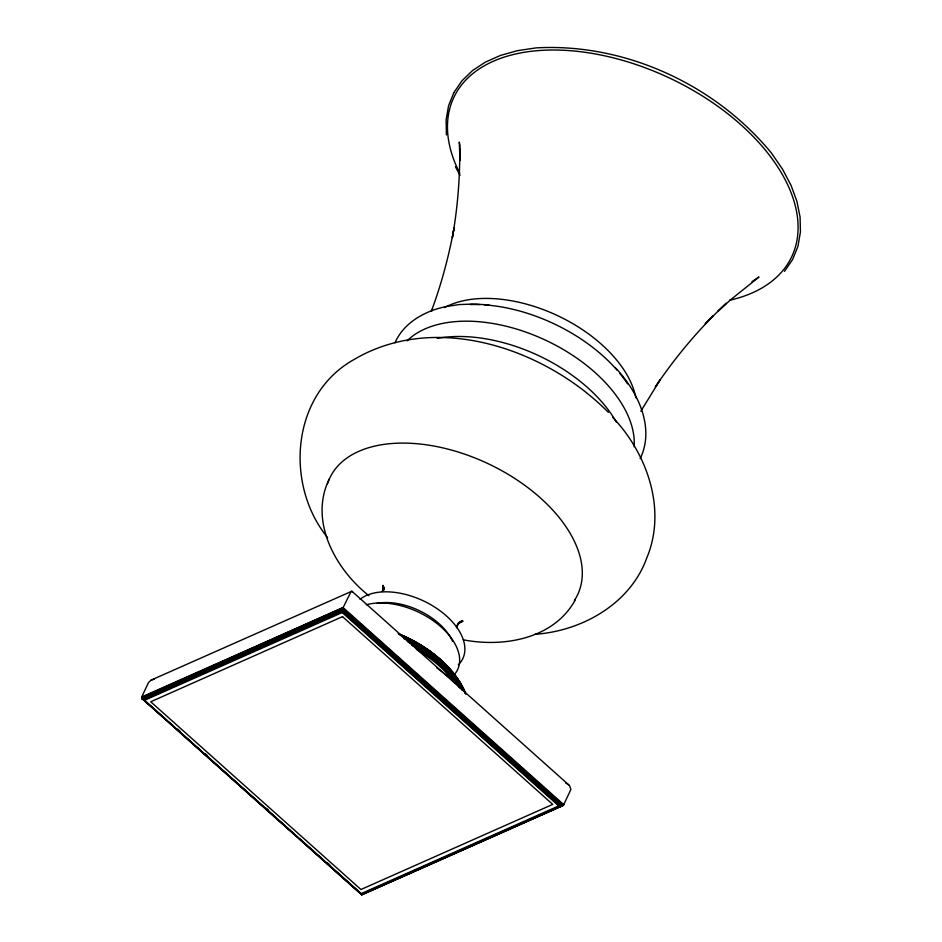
<?xml version="1.0" encoding="UTF-8"?>
<svg xmlns="http://www.w3.org/2000/svg" width="942" height="942" viewBox="0 0 942 942"><rect width="100%" height="100%" fill="white"/><g stroke="black" fill="none" stroke-linecap="round" stroke-linejoin="round"><path stroke-width="1.41" d="M383.017 590.104L383.288 585.665L383.783 588.161M383.041 590.21L383.406 588.149L382.287 591.494M141.712 696.974L142.148 698.846L144.691 700.224L342.229 612.547L558.759 805.928L563.422 805.269L570.887 789.526L569.533 785.593L351.884 591.211L151.167 680.077L148.518 682.514L141.712 696.974L343.088 607.59L351.26 591.27M431.318 311.284C441.421 284.225 448.863 256.224 454.079 227.823L452.372 237.596C457.612 207.899 460.085 177.72 459.708 147.564L460.014 160.529L459.26 142.018L460.12 146.293M456.399 627.725L458.095 623.345L456.964 626.159L459.46 622.144L457.718 624.711L460.885 621.284L458.495 623.592L462.157 620.919L459.084 622.945L463.017 621.143L459.178 622.85M453.785 92.834L448.569 105.751L446.119 119.775L446.426 134.989M329.182 479.137C308.799 521.232 335.482 569.286 368.946 595.756M394.969 342.77C403.659 322.988 424.289 311.26 444.683 306.904M431.53 311.343L432.59 308.693M640.195 458.66C655.444 427.079 637.287 390.683 615.138 367.474M362.446 894.111L361.551 894.806L361.222 893.605L141.571 697.586L343.088 607.59L563.834 804.727L361.363 894.476M640.866 411.159L660.307 379.591L655.291 386.974C672.329 361.622 691.699 337.86 713.094 316.065L705.228 323.695L726.223 303.253L717.992 311.225L731.227 299.285L759.005 277.007L751.987 281.634M575.138 600.136C553.79 638.947 503.464 647.672 463.299 639.806M453.914 92.551L462.016 80.729L472.437 70.626L485.236 62.196L500.473 55.425L517.37 50.668L536.186 47.877C625.017 42.932 715.143 84.568 771.416 153.028L782.543 169.207L791.033 185.315L796.897 201.258L800.088 217.096L800.429 232.003L797.933 246.333L792.599 259.533L784.498 271.367M142.148 698.846L342.405 609.969L342.829 608.261L563.422 805.269L361.551 894.806M142.454 699.141L342.405 609.969L561.915 805.999M142.819 699.411L342.335 610.428L561.432 806.093M143.231 699.671L342.276 610.887L560.914 806.14L361.445 894.676M143.679 699.882L342.24 611.334L560.384 806.152M361.222 893.605L558.759 805.928M151.167 680.077L154.523 679.111M446.178 306.527L459.213 304.572L473.225 304.03M535.115 634.296C582.238 630.952 630.469 603.751 646.883 557.664C666.912 509.575 647.166 453.408 612.594 417.235M474.474 304.066L489.028 304.937M565.706 782.99L568.78 784.851M563.128 805.504L342.7 608.65L141.618 697.904L166.734 720.336M562.362 805.869L342.488 609.509L141.901 698.54L361.775 894.9L562.774 805.704L342.594 609.074L141.724 698.222L361.304 894.229L559.842 806.116L342.217 611.77L342.229 612.547M177.779 729.19L179.969 731.145M205.109 753.6L207.299 755.543M266.327 808.26L268.517 810.214M327.51 862.907L329.7 864.862M168.912 722.29L173.281 726.188M176.566 729.108L200.587 750.574M203.861 753.494L235.535 781.778M237.714 783.732L262.83 806.164M266.115 809.084L290.136 830.538M292.314 832.492L296.683 836.39M299.968 839.322L325.014 861.694M327.192 863.637L331.549 867.523M333.727 869.478L359.856 892.804M608.367 412.361C545.418 348.587 435.628 310.872 353.544 359.809C291.149 394.898 284.566 484.753 327.616 537.658M382.829 588.232L384.206 589.845M352.155 591.399L352.602 592.212M455.469 166.769L460.037 175.447M383.83 588.22L382.652 585.995L383.853 588.291M383.959 588.079L382.947 585.347L384.042 589.409M459.814 173.352A186.775 109.519 25.2 0 1 543.393 50.267A186.775 109.519 25.2 0 1 771.133 157.479A186.775 109.519 25.2 0 1 729.426 300.286M327.522 483.799A136.967 80.317 25.2 0 1 488.274 463.758A136.967 80.317 25.2 0 1 574.396 600.454M407.085 340.874A128.206 75.183 25.2 0 1 545.206 340.027A128.206 75.183 25.2 0 1 634.131 446.696M360.068 599.3A60.288 35.349 25.2 0 1 436.37 608.179A60.288 35.349 25.2 0 1 458.307 664.817M444.589 307.551A115.054 67.459 25.2 0 1 557.852 315.77A115.054 67.459 25.2 0 1 635.897 397.936M366.344 604.764A60.288 35.349 25.2 0 1 437.064 623.604A60.288 35.349 25.2 0 1 454.633 674.272M377.259 603.292A52.705 30.909 25.2 0 1 452.501 641.172M437.218 338.378A128.206 75.183 25.2 0 1 616.245 421.957M470.235 304.549A128.206 75.183 25.2 0 1 479.984 304.607M484.27 304.843A128.206 75.183 25.2 0 1 617.116 370.206M619.824 373.409A128.206 75.183 25.2 0 1 627.56 383.877M400.538 635.379A92.116 54.012 25.2 0 1 465.878 694.148M399.479 634.425A91.233 53.494 25.2 0 1 465.501 693.182M398.336 633.719A90.149 52.858 25.2 0 1 465.383 693.595M398.431 633.801A88.913 52.14 25.2 0 1 450.358 669.68M452.136 671.799A88.913 52.14 25.2 0 1 461.815 686.541M399.702 634.625A87.535 51.327 25.2 0 1 422.746 646.636M423.888 647.366A87.535 51.327 25.2 0 1 437.665 657.669M443.812 663.309A87.535 51.327 25.2 0 1 451.312 671.516M407.297 641.478A93.388 54.766 25.2 0 1 462.181 690.203M403.8 638.594A93.211 54.66 25.2 0 1 463.723 691.381M402.87 637.157A92.787 54.401 25.2 0 1 464.912 692.57M406.979 638.464A86.087 50.479 25.2 0 1 411.819 640.901M416.411 649.403A92.987 54.518 25.2 0 1 455.092 683.327M411.96 645.305A93.317 54.718 25.2 0 1 459.637 687.884M436.723 667.831A136.555 80.07 25.2 0 1 464.924 692.311M342.511 616.645L150.72 701.766L360.939 889.507L552.73 804.386L342.511 616.645"/></g></svg>
